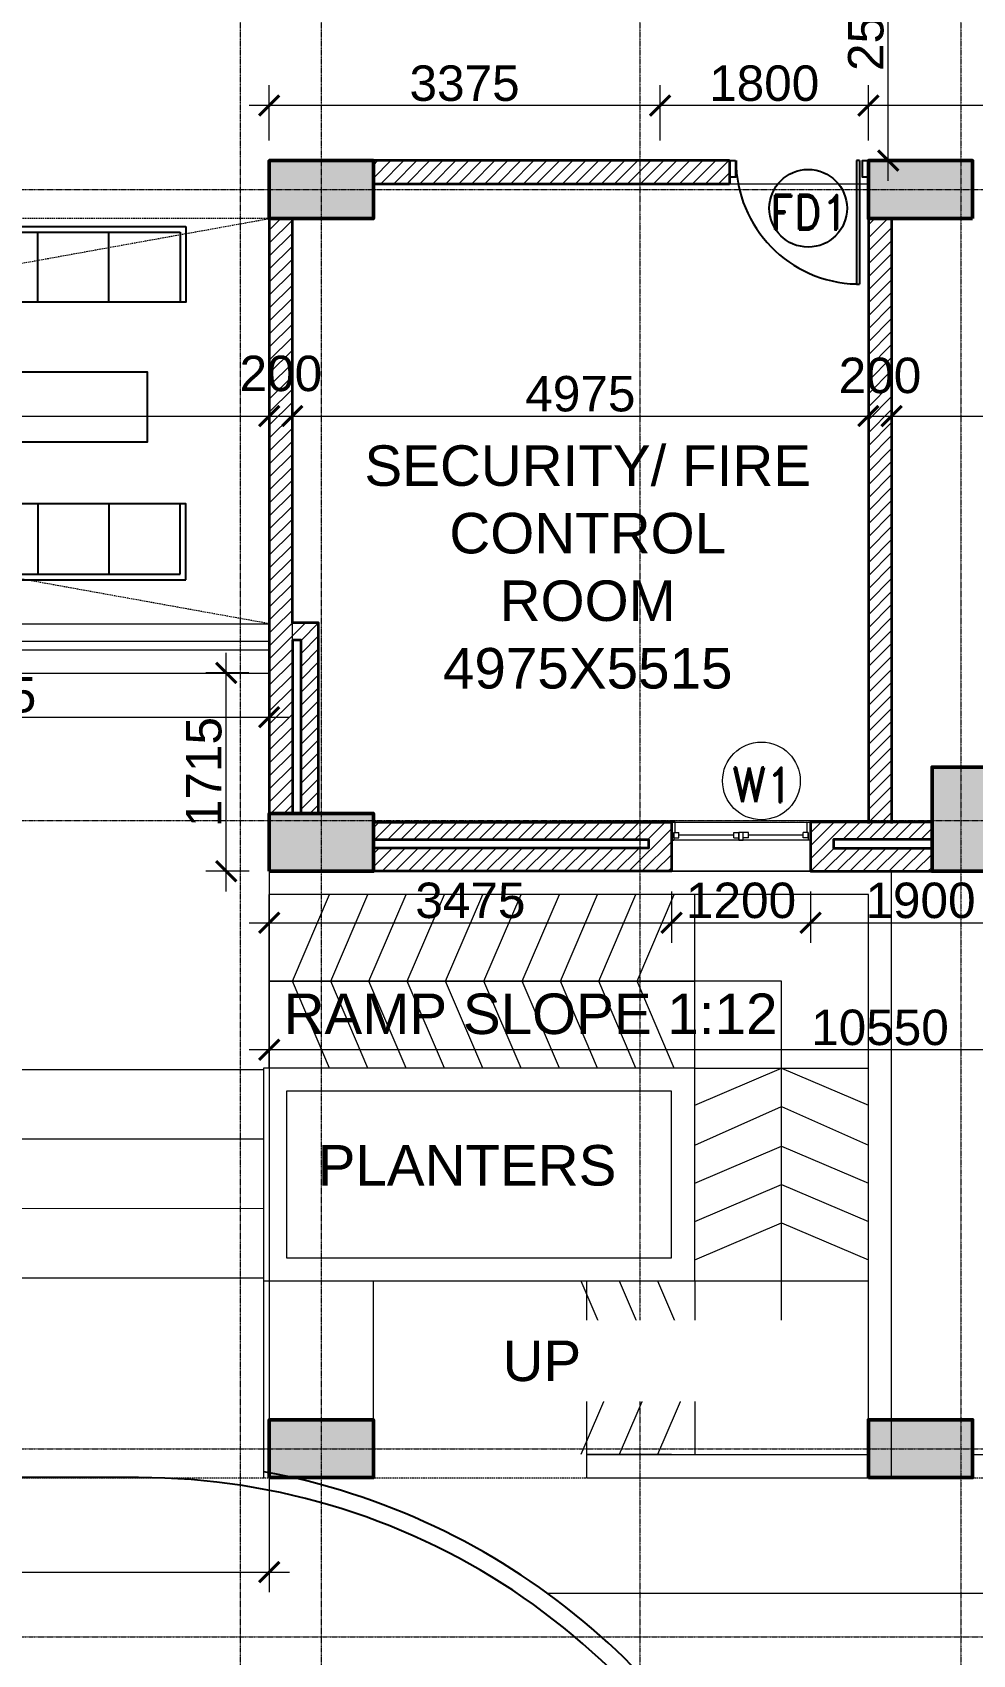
# Model space of a CAD drawing. Header units: millimetres. Extents: x 0 to 147381, y 0 to 170318.
# Drawn here: x 88689 to 96810, y 44385 to 58395 of the extents above; entities that cross this region are included whole.
import ezdxf
from ezdxf.enums import TextEntityAlignment as Align

# ---------------------------------------------------------------- set-up
doc = ezdxf.new("R2010")
doc.units = ezdxf.units.MM
for name, pattern in [('Center', [29.999999, 12, -6, 6, -6]), ('DASHED', [19.05, 12.7, -6.35]), ('Grid Line', [22.225, 12.7, -3.175, 3.175, -3.175])]:
    doc.linetypes.add(name, pattern=pattern)
for name, color, linetype, lineweight in [('A-DETL-THIN', 151, 'Continuous', 9), ('A-DOOR', 21, 'Continuous', 9), ('A-GLAZ', 151, 'Continuous', 9), ('AR_STR', 7, 'Continuous', 15), ('AR_WALL_HATCH', 23, 'Continuous', 5), ('ARCH PATHWAY', 30, 'Continuous', 13), ('ARCH PROJ', 6, 'DASHED', 18), ('Arch_Dim', 7, 'Continuous', 25), ('Arch_DW_No', 5, 'Continuous', 15), ('ARCH_WALL', 1, 'Continuous', 35), ('Arch_Window', 140, 'Continuous', 9), ('G-ANNO-TEXT', 231, 'Continuous', 25), ('LA- LINE 1', 41, 'Continuous', 25), ('S-GRID', 8, 'Continuous', 9), ('S-STRS', 40, 'Continuous', 9), ('STR COL.', 1, 'Continuous', 50)]:
    doc.layers.add(name, color=color, linetype=linetype, lineweight=lineweight)
for name, color, linetype, lineweight, true_color in [('ARCH RCC HATCH', 253, 'Center', 9, 0x9c9c9c), ('Arch_FIRE DW_No', 1, 'Continuous', 25, 0xe60000), ('S-COLS_HATCH', 252, 'Continuous', 9, 0x8a8a8a)]:
    doc.layers.add(name, color=color, linetype=linetype, lineweight=lineweight, true_color=true_color)
doc.styles.add('Arial_2', font='arial.ttf', dxfattribs={"height": 472.5})
doc.styles.add('DIM', font='arial.ttf')
doc.styles.add('DIM_100', font='romand.shx', dxfattribs={"width": 0.9})
doc.styles.add('SIZE', font='romans.shx', dxfattribs={"width": 0.75, "height": 200})
doc.dimstyles.new('DIM- 175', dxfattribs={"dimscale": 175, "dimtxt": 1.75, "dimasz": 1, "dimexe": 1, "dimexo": 1, "dimgap": 0.2, "dimtad": 1, "dimdec": 0, "dimrnd": 5, "dimzin": 0, "dimdsep": 46, "dimtxsty": 'DIM', "dimblk": 'ARCHTICK', "dimcen": 0, "dimdle": 1, "dimclrd": 3, "dimclre": 5, "dimclrt": 3, "dimadec": 0, "dimazin": 0, "dimtfac": 1, "dimtdec": 0, "dimtofl": 0, "dimtmove": 2, "dimatfit": 3, "dimfxl": 1, "dimtolj": 1, "dimtzin": 0, "dimlwd": 13, "dimlwe": 15, "dimarcsym": 0})
pattern_1 = [(45, (38875.17, -0.064), (-56.1266, 56.1266), [])]

# ---------------------------------------------------------------- blocks, each defined once
blk = doc.blocks.new('COURTYARD_GF')
at = {"layer": 'A-GLAZ'}
for p, q in [((4720, -55705), (9695, -55705)), ((9695, -55705), (9695, -56131)), ((4720, -55855), (9695, -55855)), ((4720, -55931), (9695, -55931)), ((4720, -56131), (9695, -56131))]:
    blk.add_line(p, q, dxfattribs=at)
at = {"layer": 'G-ANNO-TEXT'}
for p, q in [((7695, -52929), (7695, -52323)), ((8310, -52929), (8310, -52323)), ((7695, -54671), (7695, -55277)), ((8310, -54671), (8310, -55277))]:
    blk.add_line(p, q, dxfattribs=at)
for points in [[(8975, -52273), (8975, -52929), (7029, -52929), (7029, -52273)], [(8925, -52323), (8925, -52929), (7079, -52929), (7079, -52323)], [(7445, -54133), (8645, -54133), (8645, -53533), (7445, -53533)], [(8975, -55327), (8975, -54671), (7029, -54671), (7029, -55327)], [(8925, -55277), (8925, -54671), (7079, -54671), (7079, -55277)]]:
    blk.add_lwpolyline(points, close=True, dxfattribs=at)
blk = doc.blocks.new('A$C59E872DE')
at = {"layer": 'S-GRID', "linetype": 'Grid Line', "ltscale": 0.5}
for p, q in [((53490, 89720.3), (53490, -4357.6)), ((56240, 89720.3), (56240, -4357.6)), ((59015, 89720.3), (59015, -3402.7)), ((-6964.1, 12500), (94404.8, 12500)), ((-6964.1, 7050), (94404.8, 7050)), ((-6964.1, 1625), (94404.8, 1625)), ((-6964.1, 0), (94404.8, 0))]:
    blk.add_line(p, q, dxfattribs=at)
blk.add_lwpolyline([(52790, 89720.3), (52790, -3990), (52160.7, -4438.4)], dxfattribs=at)
blk = doc.blocks.new('DW')
at = {"color": 9}
blk.add_circle((0, 0), 671, dxfattribs=at)
at = {"style": 'SIZE', "width": 0.8}
blk.add_attdef('W7', text='', height=500, dxfattribs=at).set_placement((5, -289), align=Align.CENTER)
blk = doc.blocks.new('A$C67F13116')
at = {"layer": 'AR_WALL_HATCH', "ltscale": 500}
h = blk.add_hatch(dxfattribs=at)
h.set_pattern_fill('ANSI31', color=256, scale=25)
h.set_pattern_definition(pattern_1)
h.paths.add_polyline_path([(5875, 13000), (5875, 12800), (8950, 12800), (8950, 13000)])
h.paths.add_polyline_path([(5175, 12500), (4975, 12500), (4975, 8965), (5175, 8965)])
h = blk.add_hatch(dxfattribs=at)
h.set_pattern_fill('ANSI31', color=256, scale=25)
h.paths.add_polyline_path([(10350, 12500), (10150, 12500), (10151, 7287), (10351, 7287)])
h = blk.add_hatch(dxfattribs=at)
h.set_pattern_fill('ANSI31', color=256, scale=25)
h.set_pattern_definition(pattern_1)
h.paths.add_polyline_path([(4975, 7362), (5400, 7362), (5400, 9007), (4975, 9007)])
h.paths.add_polyline_path([(5175, 7362), (5250, 7362), (5250, 8857), (5175, 8857)], flags=17)
h = blk.add_hatch(dxfattribs=at)
h.set_pattern_fill('ANSI31', color=256, scale=25)
h.set_pattern_definition(pattern_1)
h.paths.add_polyline_path([(8450, 7287), (5875, 7287), (5875, 6862), (8450, 6862)])
h.paths.add_polyline_path([(8250, 7137), (8250, 7062), (5875, 7062), (5875, 7137)])
h = blk.add_hatch(dxfattribs=at)
h.set_pattern_fill('ANSI31', color=256, scale=25)
h.set_pattern_definition(pattern_1)
h.paths.add_polyline_path([(10700, 7062), (9850, 7062), (9850, 7137), (10700, 7137), (10700, 7287), (9650, 7287), (9650, 6862), (10700, 6862)])
at = {"layer": 'ARCH_WALL'}
for p, q in [((8950, 13000), (4975, 13000)), ((4975, 13000), (4975, 8965)), ((8950, 13000), (8950, 12800)), ((5875, 12800), (8950, 12800)), ((5175, 9007), (5175, 12500)), ((10150, 12500), (10151, 7275)), ((10150, 12500), (10350, 12499)), ((10350, 12500), (10351, 7275))]:
    blk.add_line(p, q, dxfattribs=at)
for points in [[(4975, 8965), (4975, 7362), (5400, 7362), (5400, 9007), (5175, 9007)], [(5175, 8857), (5175, 7362), (5250, 7362), (5250, 8857), (5175, 8857)]]:
    blk.add_lwpolyline(points, dxfattribs=at)
for points in [[(5875, 6862), (5875, 7287), (8450, 7287), (8450, 6862)], [(10700, 6862), (10700, 7287), (9650, 7287), (9650, 6862)], [(5875, 7062), (5875, 7137), (8250, 7137), (8250, 7062)], [(10700, 7062), (10700, 7137), (9850, 7137), (9850, 7062)]]:
    blk.add_lwpolyline(points, close=True, dxfattribs=at)
at = {"layer": 'Arch_Window'}
for p, q in [((8450, 7287), (9650, 7287)), ((8482, 7287), (8450, 7287)), ((8482, 7196), (8482, 7287)), ((9618, 7287), (9650, 7287)), ((9618, 7287), (9618, 7196)), ((8469, 7196), (8514, 7196)), ((8469, 7151), (8469, 7196)), ((8469, 7196), (8469, 7132)), ((8469, 7151), (8514, 7151)), ((8514, 7151), (8514, 7196)), ((8987, 7174), (8514, 7174)), ((8987, 7196), (9031, 7196)), ((8987, 7151), (8987, 7196)), ((8987, 7151), (9031, 7151)), ((9031, 7151), (9031, 7196)), ((9031, 7132), (9031, 7196)), ((9069, 7196), (9031, 7196)), ((9069, 7196), (9031, 7196)), ((9031, 7196), (9031, 7132)), ((9069, 7196), (9031, 7196)), ((9031, 7196), (9031, 7196)), ((9031, 7132), (9031, 7196)), ((9069, 7151), (9069, 7196)), ((9114, 7196), (9069, 7196)), ((9069, 7132), (9069, 7196)), ((9069, 7132), (9069, 7196)), ((9069, 7196), (9069, 7196)), ((9069, 7132), (9069, 7196)), ((9114, 7151), (9069, 7151)), ((9114, 7151), (9114, 7196)), ((9587, 7174), (9114, 7174)), ((9587, 7151), (9587, 7196)), ((9631, 7196), (9587, 7196)), ((9631, 7151), (9587, 7151)), ((9631, 7196), (9618, 7196)), ((9631, 7151), (9631, 7196)), ((9631, 7196), (9631, 7132)), ((9650, 7132), (8450, 7132)), ((8450, 7132), (8469, 7132)), ((9069, 7132), (9031, 7132)), ((9031, 7132), (9069, 7132)), ((9031, 7132), (9031, 7132)), ((9031, 7132), (9069, 7132)), ((9069, 7132), (9069, 7132)), ((8450, 6862), (9650, 6862))]:
    blk.add_line(p, q, dxfattribs=at)
blk = doc.blocks.new('_ArchTick')
at = {"color": 0, "linetype": 'ByBlock', "const_width": 0.15}
blk.add_lwpolyline([(-0.5, -0.5), (0.5, 0.5)], dxfattribs=at)
blk = doc.blocks.new('*D475')
at = {"layer": 'Arch_Dim', "color": 5, "lineweight": 15, "transparency": 16777216}
for p, q in [((90735, 50975), (90735, 49434)), ((101285, 50975), (101285, 49434))]:
    blk.add_line(p, q, dxfattribs=at)
at = {"layer": 'Arch_Dim', "color": 3, "lineweight": 13, "transparency": 16777216}
blk.add_line((101460, 49609), (90560, 49609), dxfattribs=at)
at = {"layer": 'Defpoints', "color": 0, "linetype": 'Continuous', "transparency": 16777216}
for p in [(90735, 51150), (101285, 51150), (90735, 49609)]:
    blk.add_point(p, dxfattribs=at)
at = {"layer": 'Arch_Dim', "color": 3, "linetype": 'Continuous', "lineweight": 13, "transparency": 16777216, "xscale": 175, "yscale": 175, "zscale": 175, "rotation": 180}
blk.add_blockref('_ArchTick', (90735, 49609), dxfattribs=at)
at = {"layer": 'Arch_Dim', "color": 3, "linetype": 'Continuous', "lineweight": 13, "transparency": 16777216, "xscale": 175, "yscale": 175, "zscale": 175}
blk.add_blockref('_ArchTick', (101285, 49609), dxfattribs=at)
at = {"layer": 'Arch_Dim', "color": 3, "linetype": 'Continuous', "transparency": 16777216, "insert": (96010, 49800), "char_height": 306.2, "attachment_point": 5, "style": 'DIM'}
blk.add_mtext('\\A1;10550', dxfattribs=at)
blk = doc.blocks.new('*D476')
at = {"layer": 'Arch_Dim', "color": 3, "lineweight": 13, "transparency": 16777216}
blk.add_line((90363, 50975), (90363, 53038), dxfattribs=at)
at = {"layer": 'Arch_Dim', "color": 5, "lineweight": 15, "transparency": 16777216}
for p, q in [((90559, 52863), (90188, 52863)), ((90560, 51150), (90188, 51150))]:
    blk.add_line(p, q, dxfattribs=at)
at = {"layer": 'Defpoints', "color": 0, "linetype": 'Continuous', "transparency": 16777216}
for p in [(90363, 52863), (90734, 52863), (90735, 51150)]:
    blk.add_point(p, dxfattribs=at)
at = {"layer": 'Arch_Dim', "color": 3, "linetype": 'Continuous', "lineweight": 13, "transparency": 16777216, "xscale": 175, "yscale": 175, "zscale": 175}
for p, rotation in [((90363, 52863), 90), ((90363, 51150), 270)]:
    blk.add_blockref('_ArchTick', p, dxfattribs=dict(at, rotation=rotation))
at = {"layer": 'Arch_Dim', "color": 3, "linetype": 'Continuous', "transparency": 16777216, "insert": (90171, 52007), "char_height": 306.2, "attachment_point": 5, "rotation": 90, "style": 'DIM'}
blk.add_mtext('\\A1;1715', dxfattribs=at)
blk = doc.blocks.new('*D488')
at = {"layer": 'Arch_Dim', "color": 5, "lineweight": 15, "transparency": 16777216}
for p, q in [((71345, 50975), (71345, 44923)), ((90735, 50975), (90735, 44923))]:
    blk.add_line(p, q, dxfattribs=at)
at = {"layer": 'Arch_Dim', "color": 3, "lineweight": 13, "transparency": 16777216}
blk.add_line((71170, 45098), (90910, 45098), dxfattribs=at)
at = {"layer": 'Defpoints', "color": 0, "linetype": 'Continuous', "transparency": 16777216}
for p in [(71345, 51150), (90735, 51150), (90735, 45098)]:
    blk.add_point(p, dxfattribs=at)
at = {"layer": 'Arch_Dim', "color": 3, "linetype": 'Continuous', "lineweight": 13, "transparency": 16777216, "xscale": 175, "yscale": 175, "zscale": 175, "rotation": 180}
blk.add_blockref('_ArchTick', (71345, 45098), dxfattribs=at)
at = {"layer": 'Arch_Dim', "color": 3, "linetype": 'Continuous', "lineweight": 13, "transparency": 16777216, "xscale": 175, "yscale": 175, "zscale": 175}
blk.add_blockref('_ArchTick', (90735, 45098), dxfattribs=at)
at = {"layer": 'Arch_Dim', "color": 3, "linetype": 'Continuous', "transparency": 16777216, "insert": (81040, 45289), "char_height": 306.2, "attachment_point": 5, "style": 'DIM'}
blk.add_mtext('\\A1;19390', dxfattribs=at)
blk = doc.blocks.new('A$C38A24FCE')
at = {"layer": 'S-COLS_HATCH'}
for points in [[(-33650, 10625), (-33650, 11125), (-32750, 11125), (-32750, 10625)], [(-27575, 10625), (-27575, 11125), (-28475, 11125), (-28475, 10625)], [(-27425, 4987), (-27925, 4987), (-27925, 5887), (-27425, 5887)], [(-33650, 4987), (-33650, 5487), (-32750, 5487), (-32750, 4987)], [(-33650, -250), (-33650, 250), (-32750, 250), (-32750, -250)], [(-28475, -250), (-28475, 250), (-27575, 250), (-27575, -250)]]:
    blk.add_hatch(color=256, dxfattribs=at).paths.add_polyline_path(points, flags=0)
at = {"layer": 'STR COL.'}
for points in [[(-33650, 10625), (-33650, 11125), (-32750, 11125), (-32750, 10625)], [(-27575, 10625), (-27575, 11125), (-28475, 11125), (-28475, 10625)], [(-27425, 4987), (-27925, 4987), (-27925, 5887), (-27425, 5887)], [(-33650, 4987), (-33650, 5487), (-32750, 5487), (-32750, 4987)], [(-33650, -250), (-33650, 250), (-32750, 250), (-32750, -250)], [(-28475, -250), (-28475, 250), (-27575, 250), (-27575, -250)]]:
    blk.add_lwpolyline(points, close=True, dxfattribs=at)
blk = doc.blocks.new('*D562')
at = {"layer": 'Arch_Dim', "color": 5, "lineweight": 15, "transparency": 16777216}
for p, q in [((90735, 55257), (90735, 55257)), ((71345, 55096), (71345, 54907))]:
    blk.add_line(p, q, dxfattribs=at)
at = {"layer": 'Arch_Dim', "color": 3, "lineweight": 13, "transparency": 16777216}
blk.add_line((71170, 55082), (90910, 55082), dxfattribs=at)
at = {"layer": 'Defpoints', "color": 0, "linetype": 'Continuous', "transparency": 16777216}
for p in [(71345, 55271), (90735, 55082), (90735, 55082)]:
    blk.add_point(p, dxfattribs=at)
at = {"layer": 'Arch_Dim', "color": 3, "linetype": 'Continuous', "lineweight": 13, "transparency": 16777216, "xscale": 175, "yscale": 175, "zscale": 175, "rotation": 180}
blk.add_blockref('_ArchTick', (71345, 55082), dxfattribs=at)
at = {"layer": 'Arch_Dim', "color": 3, "linetype": 'Continuous', "lineweight": 13, "transparency": 16777216, "xscale": 175, "yscale": 175, "zscale": 175}
blk.add_blockref('_ArchTick', (90735, 55082), dxfattribs=at)
at = {"layer": 'Arch_Dim', "color": 3, "linetype": 'Continuous', "transparency": 16777216, "insert": (81040, 55273), "char_height": 306.2, "attachment_point": 5, "style": 'DIM'}
blk.add_mtext('\\A1;19390', dxfattribs=at)
blk = doc.blocks.new('*D563')
at = {"layer": 'Arch_Dim', "color": 3, "lineweight": 13, "transparency": 16777216}
blk.add_line((90760, 55082), (96085, 55082), dxfattribs=at)
at = {"layer": 'Arch_Dim', "color": 5, "lineweight": 15, "transparency": 16777216}
blk.add_line((95910, 54912), (95910, 54907), dxfattribs=at)
at = {"layer": 'Defpoints', "color": 0, "linetype": 'Continuous', "transparency": 16777216}
for p in [(90935, 55082), (95910, 55087), (95910, 55082)]:
    blk.add_point(p, dxfattribs=at)
at = {"layer": 'Arch_Dim', "color": 3, "linetype": 'Continuous', "lineweight": 13, "transparency": 16777216, "xscale": 175, "yscale": 175, "zscale": 175, "rotation": 180}
blk.add_blockref('_ArchTick', (90935, 55082), dxfattribs=at)
at = {"layer": 'Arch_Dim', "color": 3, "linetype": 'Continuous', "lineweight": 13, "transparency": 16777216, "xscale": 175, "yscale": 175, "zscale": 175}
blk.add_blockref('_ArchTick', (95910, 55082), dxfattribs=at)
at = {"layer": 'Arch_Dim', "color": 3, "linetype": 'Continuous', "transparency": 16777216, "insert": (93422, 55273), "char_height": 306.2, "attachment_point": 5, "style": 'DIM'}
blk.add_mtext('\\A1;4975', dxfattribs=at)
blk = doc.blocks.new('*D564')
at = {"layer": 'Arch_Dim', "color": 3, "lineweight": 13, "transparency": 16777216}
blk.add_line((95735, 55082), (96285, 55082), dxfattribs=at)
at = {"layer": 'Arch_Dim', "color": 5, "lineweight": 15, "transparency": 16777216}
for p, q in [((95910, 54912), (95910, 54907)), ((96110, 54913), (96110, 54907))]:
    blk.add_line(p, q, dxfattribs=at)
at = {"layer": 'Defpoints', "color": 0, "linetype": 'Continuous', "transparency": 16777216}
for p in [(95910, 55087), (96110, 55088), (96110, 55082)]:
    blk.add_point(p, dxfattribs=at)
at = {"layer": 'Arch_Dim', "color": 3, "linetype": 'Continuous', "lineweight": 13, "transparency": 16777216, "xscale": 175, "yscale": 175, "zscale": 175, "rotation": 180}
blk.add_blockref('_ArchTick', (95910, 55082), dxfattribs=at)
at = {"layer": 'Arch_Dim', "color": 3, "linetype": 'Continuous', "lineweight": 13, "transparency": 16777216, "xscale": 175, "yscale": 175, "zscale": 175}
blk.add_blockref('_ArchTick', (96110, 55082), dxfattribs=at)
at = {"layer": 'Arch_Dim', "color": 3, "linetype": 'Continuous', "transparency": 16777216, "insert": (96010, 55431), "char_height": 306.2, "attachment_point": 5, "style": 'DIM'}
blk.add_mtext('\\A1;200', dxfattribs=at)
blk = doc.blocks.new('*D565')
at = {"layer": 'Arch_Dim', "color": 3, "lineweight": 13, "transparency": 16777216}
blk.add_line((95935, 55082), (101685, 55082), dxfattribs=at)
at = {"layer": 'Arch_Dim', "color": 5, "lineweight": 15, "transparency": 16777216}
blk.add_line((96110, 54913), (96110, 54907), dxfattribs=at)
at = {"layer": 'Defpoints', "color": 0, "linetype": 'Continuous', "transparency": 16777216}
for p in [(96110, 55088), (101510, 55082), (101510, 55082)]:
    blk.add_point(p, dxfattribs=at)
at = {"layer": 'Arch_Dim', "color": 3, "linetype": 'Continuous', "lineweight": 13, "transparency": 16777216, "xscale": 175, "yscale": 175, "zscale": 175, "rotation": 180}
blk.add_blockref('_ArchTick', (96110, 55082), dxfattribs=at)
at = {"layer": 'Arch_Dim', "color": 3, "linetype": 'Continuous', "lineweight": 13, "transparency": 16777216, "xscale": 175, "yscale": 175, "zscale": 175}
blk.add_blockref('_ArchTick', (101510, 55082), dxfattribs=at)
at = {"layer": 'Arch_Dim', "color": 3, "linetype": 'Continuous', "transparency": 16777216, "insert": (98810, 55273), "char_height": 306.2, "attachment_point": 5, "style": 'DIM'}
blk.add_mtext('\\A1;5400', dxfattribs=at)
blk = doc.blocks.new('*D615')
at = {"layer": 'Arch_Dim', "color": 3, "lineweight": 13, "transparency": 16777216}
blk.add_line((90560, 55082), (91110, 55082), dxfattribs=at)
at = {"layer": 'Defpoints', "color": 0, "linetype": 'Continuous', "transparency": 16777216}
for p in [(90735, 55082), (90935, 55082), (90935, 55082)]:
    blk.add_point(p, dxfattribs=at)
at = {"layer": 'Arch_Dim', "color": 3, "linetype": 'Continuous', "lineweight": 13, "transparency": 16777216, "xscale": 175, "yscale": 175, "zscale": 175, "rotation": 180}
blk.add_blockref('_ArchTick', (90735, 55082), dxfattribs=at)
at = {"layer": 'Arch_Dim', "color": 3, "linetype": 'Continuous', "lineweight": 13, "transparency": 16777216, "xscale": 175, "yscale": 175, "zscale": 175}
blk.add_blockref('_ArchTick', (90935, 55082), dxfattribs=at)
at = {"layer": 'Arch_Dim', "color": 3, "linetype": 'Continuous', "transparency": 16777216, "insert": (90835, 55448), "char_height": 306.2, "attachment_point": 5, "style": 'DIM'}
blk.add_mtext('\\A1;200', dxfattribs=at)
blk = doc.blocks.new('*D634')
at = {"layer": 'Arch_Dim', "color": 5, "lineweight": 15, "transparency": 16777216}
for p, q in [((95910, 57463), (95910, 57939)), ((99385, 57463), (99385, 57939))]:
    blk.add_line(p, q, dxfattribs=at)
at = {"layer": 'Arch_Dim', "color": 3, "lineweight": 13, "transparency": 16777216}
blk.add_line((99560, 57764), (95735, 57764), dxfattribs=at)
at = {"layer": 'Defpoints', "color": 0, "linetype": 'Continuous', "transparency": 16777216}
for p in [(95910, 57764), (95910, 57288), (99385, 57288)]:
    blk.add_point(p, dxfattribs=at)
at = {"layer": 'Arch_Dim', "color": 3, "linetype": 'Continuous', "lineweight": 13, "transparency": 16777216, "xscale": 175, "yscale": 175, "zscale": 175, "rotation": 180}
blk.add_blockref('_ArchTick', (95910, 57764), dxfattribs=at)
at = {"layer": 'Arch_Dim', "color": 3, "linetype": 'Continuous', "lineweight": 13, "transparency": 16777216, "xscale": 175, "yscale": 175, "zscale": 175}
blk.add_blockref('_ArchTick', (99385, 57764), dxfattribs=at)
at = {"layer": 'Arch_Dim', "color": 3, "linetype": 'Continuous', "transparency": 16777216, "insert": (97647, 57955), "char_height": 306.2, "attachment_point": 5, "style": 'DIM'}
blk.add_mtext('\\A1;3475', dxfattribs=at)
blk = doc.blocks.new('*D635')
at = {"layer": 'Arch_Dim', "color": 5, "lineweight": 15, "transparency": 16777216}
for p, q in [((94110, 57463), (94110, 57939)), ((95910, 57463), (95910, 57939))]:
    blk.add_line(p, q, dxfattribs=at)
at = {"layer": 'Arch_Dim', "color": 3, "lineweight": 13, "transparency": 16777216}
blk.add_line((96085, 57764), (93935, 57764), dxfattribs=at)
at = {"layer": 'Defpoints', "color": 0, "linetype": 'Continuous', "transparency": 16777216}
for p in [(94110, 57764), (94110, 57288), (95910, 57288)]:
    blk.add_point(p, dxfattribs=at)
at = {"layer": 'Arch_Dim', "color": 3, "linetype": 'Continuous', "lineweight": 13, "transparency": 16777216, "xscale": 175, "yscale": 175, "zscale": 175, "rotation": 180}
blk.add_blockref('_ArchTick', (94110, 57764), dxfattribs=at)
at = {"layer": 'Arch_Dim', "color": 3, "linetype": 'Continuous', "lineweight": 13, "transparency": 16777216, "xscale": 175, "yscale": 175, "zscale": 175}
blk.add_blockref('_ArchTick', (95910, 57764), dxfattribs=at)
at = {"layer": 'Arch_Dim', "color": 3, "linetype": 'Continuous', "transparency": 16777216, "insert": (95010, 57955), "char_height": 306.2, "attachment_point": 5, "style": 'DIM'}
blk.add_mtext('\\A1;1800', dxfattribs=at)
blk = doc.blocks.new('*D636')
at = {"layer": 'Arch_Dim', "color": 5, "lineweight": 15, "transparency": 16777216}
for p, q in [((90735, 57463), (90735, 57939)), ((94110, 57463), (94110, 57939))]:
    blk.add_line(p, q, dxfattribs=at)
at = {"layer": 'Arch_Dim', "color": 3, "lineweight": 13, "transparency": 16777216}
blk.add_line((94285, 57764), (90560, 57764), dxfattribs=at)
at = {"layer": 'Defpoints', "color": 0, "linetype": 'Continuous', "transparency": 16777216}
for p in [(90735, 57764), (90735, 57288), (94110, 57288)]:
    blk.add_point(p, dxfattribs=at)
at = {"layer": 'Arch_Dim', "color": 3, "linetype": 'Continuous', "lineweight": 13, "transparency": 16777216, "xscale": 175, "yscale": 175, "zscale": 175, "rotation": 180}
blk.add_blockref('_ArchTick', (90735, 57764), dxfattribs=at)
at = {"layer": 'Arch_Dim', "color": 3, "linetype": 'Continuous', "lineweight": 13, "transparency": 16777216, "xscale": 175, "yscale": 175, "zscale": 175}
blk.add_blockref('_ArchTick', (94110, 57764), dxfattribs=at)
at = {"layer": 'Arch_Dim', "color": 3, "linetype": 'Continuous', "transparency": 16777216, "insert": (92422, 57955), "char_height": 306.2, "attachment_point": 5, "style": 'DIM'}
blk.add_mtext('\\A1;3375', dxfattribs=at)
blk = doc.blocks.new('*D642')
at = {"layer": 'Arch_Dim', "color": 3, "lineweight": 13, "transparency": 16777216}
blk.add_line((96081, 57113), (96081, 59963), dxfattribs=at)
at = {"layer": 'Arch_Dim', "color": 5, "lineweight": 15, "transparency": 16777216}
for p, q in [((96085, 59788), (96256, 59788)), ((96085, 57288), (96256, 57288))]:
    blk.add_line(p, q, dxfattribs=at)
at = {"layer": 'Defpoints', "color": 0, "linetype": 'Continuous', "transparency": 16777216}
for p in [(95910, 59788), (96081, 59788), (95910, 57288)]:
    blk.add_point(p, dxfattribs=at)
at = {"layer": 'Arch_Dim', "color": 3, "linetype": 'Continuous', "lineweight": 13, "transparency": 16777216, "xscale": 175, "yscale": 175, "zscale": 175}
for p, rotation in [((96081, 59788), 90), ((96081, 57288), 270)]:
    blk.add_blockref('_ArchTick', p, dxfattribs=dict(at, rotation=rotation))
at = {"layer": 'Arch_Dim', "color": 3, "linetype": 'Continuous', "transparency": 16777216, "insert": (95889, 58538), "char_height": 306.2, "attachment_point": 5, "rotation": 90, "style": 'DIM'}
blk.add_mtext('\\A1;2500', dxfattribs=at)
blk = doc.blocks.new('*D694')
at = {"layer": 'Arch_Dim', "color": 5, "lineweight": 15, "transparency": 16777216}
for p, q in [((90735, 50975), (90735, 50531)), ((94210, 50975), (94210, 50531))]:
    blk.add_line(p, q, dxfattribs=at)
at = {"layer": 'Arch_Dim', "color": 3, "lineweight": 13, "transparency": 16777216}
blk.add_line((90560, 50706), (94385, 50706), dxfattribs=at)
at = {"layer": 'Defpoints', "color": 0, "linetype": 'Continuous', "transparency": 16777216}
for p in [(90735, 51150), (94210, 51150), (94210, 50706)]:
    blk.add_point(p, dxfattribs=at)
at = {"layer": 'Arch_Dim', "color": 3, "linetype": 'Continuous', "lineweight": 13, "transparency": 16777216, "xscale": 175, "yscale": 175, "zscale": 175, "rotation": 180}
blk.add_blockref('_ArchTick', (90735, 50706), dxfattribs=at)
at = {"layer": 'Arch_Dim', "color": 3, "linetype": 'Continuous', "lineweight": 13, "transparency": 16777216, "xscale": 175, "yscale": 175, "zscale": 175}
blk.add_blockref('_ArchTick', (94210, 50706), dxfattribs=at)
at = {"layer": 'Arch_Dim', "color": 3, "linetype": 'Continuous', "transparency": 16777216, "insert": (92472, 50897), "char_height": 306.2, "attachment_point": 5, "style": 'DIM'}
blk.add_mtext('\\A1;3475', dxfattribs=at)
blk = doc.blocks.new('*D695')
at = {"layer": 'Arch_Dim', "color": 5, "lineweight": 15, "transparency": 16777216}
for p, q in [((94210, 50975), (94210, 50531)), ((95410, 50975), (95410, 50531))]:
    blk.add_line(p, q, dxfattribs=at)
at = {"layer": 'Arch_Dim', "color": 3, "lineweight": 13, "transparency": 16777216}
blk.add_line((94035, 50706), (95585, 50706), dxfattribs=at)
at = {"layer": 'Defpoints', "color": 0, "linetype": 'Continuous', "transparency": 16777216}
for p in [(94210, 51150), (95410, 51150), (95410, 50706)]:
    blk.add_point(p, dxfattribs=at)
at = {"layer": 'Arch_Dim', "color": 3, "linetype": 'Continuous', "lineweight": 13, "transparency": 16777216, "xscale": 175, "yscale": 175, "zscale": 175, "rotation": 180}
blk.add_blockref('_ArchTick', (94210, 50706), dxfattribs=at)
at = {"layer": 'Arch_Dim', "color": 3, "linetype": 'Continuous', "lineweight": 13, "transparency": 16777216, "xscale": 175, "yscale": 175, "zscale": 175}
blk.add_blockref('_ArchTick', (95410, 50706), dxfattribs=at)
at = {"layer": 'Arch_Dim', "color": 3, "linetype": 'Continuous', "transparency": 16777216, "insert": (94810, 50897), "char_height": 306.2, "attachment_point": 5, "style": 'DIM'}
blk.add_mtext('\\A1;1200', dxfattribs=at)
blk = doc.blocks.new('*D696')
at = {"layer": 'Arch_Dim', "color": 5, "lineweight": 15, "transparency": 16777216}
for p, q in [((95410, 50975), (95410, 50531)), ((97310, 50975), (97310, 50531))]:
    blk.add_line(p, q, dxfattribs=at)
at = {"layer": 'Arch_Dim', "color": 3, "lineweight": 13, "transparency": 16777216}
blk.add_line((95235, 50706), (97485, 50706), dxfattribs=at)
at = {"layer": 'Defpoints', "color": 0, "linetype": 'Continuous', "transparency": 16777216}
for p in [(95410, 51150), (97310, 51150), (97310, 50706)]:
    blk.add_point(p, dxfattribs=at)
at = {"layer": 'Arch_Dim', "color": 3, "linetype": 'Continuous', "lineweight": 13, "transparency": 16777216, "xscale": 175, "yscale": 175, "zscale": 175, "rotation": 180}
blk.add_blockref('_ArchTick', (95410, 50706), dxfattribs=at)
at = {"layer": 'Arch_Dim', "color": 3, "linetype": 'Continuous', "lineweight": 13, "transparency": 16777216, "xscale": 175, "yscale": 175, "zscale": 175}
blk.add_blockref('_ArchTick', (97310, 50706), dxfattribs=at)
at = {"layer": 'Arch_Dim', "color": 3, "linetype": 'Continuous', "transparency": 16777216, "insert": (96360, 50897), "char_height": 306.2, "attachment_point": 5, "style": 'DIM'}
blk.add_mtext('\\A1;1900', dxfattribs=at)
blk = doc.blocks.new('A$C07E93286')
at = {"layer": 'LA- LINE 1', "elevation": 3575.332}
blk.add_lwpolyline([(57.233, -26.267, 0.252244), (125.736, 10.662, 0.174531)], format="xyb", dxfattribs=at)
at = {"layer": 'LA- LINE 1', "flags": 128}
for points in [[(87.921, -2.048), (86.348, 0.922, 0.262348), (81.39, 4.103)], [(87.761, -2.068), (86.215, 0.851, 0.311338), (80.324, 3.919), (60.036, 1.398)], [(87.761, -2.068), (86.215, 0.851, 0.311338), (80.324, 3.919), (60.036, 1.398)]]:
    blk.add_lwpolyline(points, format="xyb", dxfattribs=at)
blk = doc.blocks.new('*D808')
at = {"layer": 'Arch_Dim', "color": 5, "lineweight": 15, "transparency": 16777216}
for p, q in [((85760, 52713), (85760, 52306)), ((90734, 52688), (90734, 52306))]:
    blk.add_line(p, q, dxfattribs=at)
at = {"layer": 'Arch_Dim', "color": 3, "lineweight": 13, "transparency": 16777216}
blk.add_line((85585, 52481), (90909, 52481), dxfattribs=at)
at = {"layer": 'Defpoints', "color": 0, "linetype": 'Continuous', "transparency": 16777216}
for p in [(85760, 52888), (90734, 52863), (90734, 52481)]:
    blk.add_point(p, dxfattribs=at)
at = {"layer": 'Arch_Dim', "color": 3, "linetype": 'Continuous', "lineweight": 13, "transparency": 16777216, "xscale": 175, "yscale": 175, "zscale": 175, "rotation": 180}
blk.add_blockref('_ArchTick', (85760, 52481), dxfattribs=at)
at = {"layer": 'Arch_Dim', "color": 3, "linetype": 'Continuous', "lineweight": 13, "transparency": 16777216, "xscale": 175, "yscale": 175, "zscale": 175}
blk.add_blockref('_ArchTick', (90734, 52481), dxfattribs=at)
at = {"layer": 'Arch_Dim', "color": 3, "linetype": 'Continuous', "transparency": 16777216, "insert": (88247, 52673), "char_height": 306.2, "attachment_point": 5, "style": 'DIM'}
blk.add_mtext('\\A1;4975', dxfattribs=at)
blk = doc.blocks.new('A$C3DB77531')
for p, q in [((77, 0), (77, 1066)), ((103, 1066), (77, 1066)), ((103, 0), (103, 1066)), ((77, 0), (103, 0))]:
    blk.add_line(p, q)
for points in [[(0, 0), (0, 143), (51, 143), (51, 0)], [(1149, 0), (1149, 143), (1200, 143), (1200, 0)]]:
    blk.add_lwpolyline(points, close=True)
blk.add_arc((77, 0), 1066, 359.9914, 88.6087)

msp = doc.modelspace()

# ---------------------------------------------------------------- linework, layer by layer
at = {"layer": 'ARCH PROJ'}
msp.add_lwpolyline([(85759.7, 52888), (85759.7, 45912.7), (100834.7, 45912.7)], dxfattribs=at)
at = {"layer": 'S-STRS'}
for p, q in [((71394.7, 49450.4), (90684.7, 49438)), ((71394.3, 48850.4), (90684.3, 48838)), ((71394, 48250.4), (90684, 48238)), ((71393.6, 47650.4), (90683.6, 47638))]:
    msp.add_line(p, q, dxfattribs=at)
msp.add_lwpolyline([(96809.7, 46112.7), (101084.7, 46112.7)], dxfattribs=at)

# ---------------------------------------------------------------- block references
at = {"layer": 'A-DOOR'}
msp.add_blockref('COURTYARD_GF', (81039.7, 108993.5), dxfattribs=at)

# ---------------------------------------------------------------- texts
at = {"layer": 'G-ANNO-TEXT', "color": 7, "insert": (95480.7, 54829.1), "char_height": 350, "width": 3990.1, "attachment_point": 3, "style": 'Arial_2'}
msp.add_mtext('\\pxqc;SECURITY/ FIRE CONTROL ROOM\\P4975X5515', dxfattribs=at)

# ---------------------------------------------------------------- next in the draw order: block references
at = {"layer": 'ARCH RCC HATCH', "linetype": 'Continuous'}
msp.add_blockref('A$C59E872DE', (37694.7, 44538), dxfattribs=at)

# ---------------------------------------------------------------- next in the draw order: linework, layer by layer
at = {"layer": 'A-DETL-THIN', "color": 253}
for p, q in [((90734.6, 49450.4), (90734.6, 50950.4)), ((94409.7, 49450.4), (94409.7, 50950.4)), ((94409.7, 49450.4), (95909.7, 49450.4)), ((93474.7, 47612.7), (93474.7, 46112.7)), ((94409.7, 47612.7), (94409.7, 46112.7)), ((94409.7, 47612.7), (95909.7, 47612.7))]:
    msp.add_line(p, q, dxfattribs=at)
for points in [[(91256.2, 49450.4), (90934.7, 50200.4), (91256.2, 50950.4)], [(91587, 49450.4), (91265.5, 50200.4), (91587, 50950.4)], [(91917.7, 49450.4), (91596.2, 50200.4), (91917.7, 50950.4)], [(92248.5, 49450.4), (91927, 50200.4), (92248.5, 50950.4)], [(92579.2, 49450.4), (92257.7, 50200.4), (92579.2, 50950.4)], [(92910, 49450.4), (92588.5, 50200.4), (92910, 50950.4)], [(93240.7, 49450.4), (92919.2, 50200.4), (93240.7, 50950.4)], [(93571.5, 49450.4), (93250, 50200.4), (93571.5, 50950.4)], [(93902.2, 49450.4), (93580.7, 50200.4), (93902.2, 50950.4)], [(94233, 49450.4), (93911.5, 50200.4), (94233, 50950.4)], [(90734.6, 50200.4), (94409.7, 50200.4)], [(93474.7, 46862.7), (95159.7, 46862.7), (95159.7, 50200.4), (90734.6, 50200.4)], [(94409.7, 49128.9), (95159.7, 49450.4), (95909.7, 49128.9)], [(94409.7, 48785.7), (95159.7, 49119.6), (95909.7, 48785.7)], [(94409.7, 48455), (95159.7, 48776.5), (95909.7, 48455)], [(94409.7, 48124.2), (95159.7, 48445.7), (95909.7, 48124.2)], [(94409.7, 47793.5), (95159.7, 48115), (95909.7, 47793.5)], [(93426.7, 47612.7), (93748.2, 46862.7), (93426.7, 46112.7)], [(93757.5, 47612.7), (94079, 46862.7), (93757.5, 46112.7)], [(94088.2, 47612.7), (94409.7, 46862.7), (94088.2, 46112.7)]]:
    msp.add_lwpolyline(points, dxfattribs=at)
at = {"layer": 'ARCH PROJ'}
for p, q in [((90734.7, 53288), (71344.9, 56788)), ((71344.9, 53288), (90734.7, 56788))]:
    msp.add_line(p, q, dxfattribs=at)
msp.add_lwpolyline([(71344.9, 53288), (90734.7, 53288), (90734.7, 56788), (71344.9, 56788)], close=True, dxfattribs=at)
at = {"layer": 'ARCH_WALL', "linetype": 'Continuous'}
msp.add_line((92345.2, 51150.4), (91159.6, 51150.4), dxfattribs=at)
at = {"layer": 'S-STRS'}
for p, q in [((94409.7, 49450.4), (90684.7, 49450.4)), ((90684.7, 49450.4), (90684.7, 45912.7)), ((91634.7, 46412.7), (91634.7, 47612.7)), ((94209.7, 46112.7), (93474.7, 46112.7)), ((93474.7, 46112.7), (93474.7, 45912.7))]:
    msp.add_line(p, q, dxfattribs=at)
for points in [[(93474.7, 45912.7), (96109.7, 45912.7), (96109.7, 51150.4), (90734.7, 51150.4), (90734.7, 50950.4)], [(93474.7, 46112.7), (95909.7, 46112.7), (95909.7, 50950.4), (90734.7, 50950.4)], [(90684.7, 47612.7), (94409.7, 47612.7), (94409.7, 49450.4), (90934.7, 49450.4)]]:
    msp.add_lwpolyline(points, dxfattribs=at)
msp.add_lwpolyline([(90884.7, 47812.7), (94209.7, 47812.7), (94209.7, 49250.4), (90884.7, 49250.4)], close=True, dxfattribs=at)

# ---------------------------------------------------------------- next in the draw order: block references
at = {"linetype": 'Continuous'}
msp.add_blockref('A$C67F13116', (85759.7, 44288), dxfattribs=at)
at = {"layer": 'AR_STR', "linetype": 'Continuous'}
msp.add_blockref('A$C38A24FCE', (124384.7, 46163), dxfattribs=at)
at = {"layer": 'Arch_DW_No'}
ref = msp.add_blockref('DW', (94986.1, 51931), dxfattribs=dict(at, xscale=0.5001481924206014, yscale=0.5001481924206014, zscale=0.5001481924206014, rotation=291.467010438918))
ref.add_attrib('W71', 'W1', dxfattribs={"layer": '0', "height": 300, "style": 'DIM_100', "width": 0.9}).set_placement((94995.3, 51746.4), align=Align.CENTER)
at = {"layer": 'Arch_FIRE DW_No', "linetype": 'Continuous'}
ref = msp.add_blockref('DW', (95389.9, 56876.9), dxfattribs=dict(at, xscale=0.5001481924206014, yscale=0.5001481924206014, zscale=0.5001481924206014, rotation=291.467010438918))
ref.add_attrib('W71', 'FD1', dxfattribs={"layer": '0', "height": 300, "style": 'DIM_100', "width": 0.9}).set_placement((95399, 56692.4), align=Align.CENTER)

# ---------------------------------------------------------------- next in the draw order: texts
at = {"layer": 'G-ANNO-TEXT', "color": 7, "char_height": 350, "attachment_point": 1, "style": 'Arial_2'}
for s, insert, width in [('RAMP SLOPE 1:12', (90858.9, 50094.3), 4998.561), ('PLANTERS', (91152.7, 48785.8), 2474.809)]:
    msp.add_mtext(s, dxfattribs=dict(at, insert=insert, width=width))

# ---------------------------------------------------------------- next in the draw order: dimensions: what is measured, and where the dimension line sits
at = {"layer": 'Arch_Dim', "linetype": 'Continuous'}
for base, p1, p2, angle, picture, middle in [((96080.7, 59788), (95909.7, 57288), (95909.7, 59788), 90, '*D642', (95889.3, 58538)), ((90734.7, 57763.8), (94110, 57288), (90734.7, 57288), 180, '*D636', (92422.3, 57955.3)), ((94110, 57763.8), (95910, 57288), (94110, 57288), 180, '*D635', (95010, 57955.2)), ((95910, 57763.8), (99384.7, 57288.2), (95910, 57288), 180, '*D634', (97647.3, 57955.3)), ((90362.844, 52862.8741), (90734.7233, 51150.3543), (90734.4814, 52862.8741), 90, '*D476', (90171.481, 52006.6142))]:
    dim = msp.add_linear_dim(base=base, p1=p1, p2=p2, angle=angle, dimstyle='DIM- 175', dxfattribs=at)
    dim.commit()
    dim.dimension.update_dxf_attribs({"geometry": picture, "text_midpoint": middle})
for base, p1, p2, picture, middle in [((90934.6, 55081.7), (90734.7, 55081.7), (90934.6, 55081.7), '*D615', (90834.7, 55448.2)), ((96109.9, 55081.7), (95910, 55087.1), (96109.9, 55088.2), '*D564', (96009.9, 55431.2))]:
    dim = msp.add_linear_dim(base=base, p1=p1, p2=p2, dimstyle='DIM- 175', dxfattribs=at)
    dim.commit()
    dim.dimension.update_dxf_attribs({"geometry": picture, "text_midpoint": middle, "dimtype": 160})
for base, p1, p2, picture, middle in [((90734.7, 55081.7), (71344.9, 55270.8), (90734.7, 55081.7), '*D562', (81039.8, 55273.2)), ((95910, 55081.7), (90934.6, 55081.7), (95910, 55087.1), '*D563', (93422.3, 55273.1)), ((101509.7, 55081.7), (96109.9, 55088.2), (101509.7, 55081.7), '*D565', (98809.8, 55273.1)), ((90734.7, 45098), (71344.9, 51150.4), (90734.7, 51150.4), '*D488', (81039.8, 45289.5)), ((90734.7, 49608.6), (101284.7, 51150.4), (90734.7, 51150.4), '*D475', (96009.7, 49799.9)), ((94209.7, 50706), (90734.7, 51150.4), (94209.7, 51150.4), '*D694', (92472.2, 50897.5)), ((95409.7, 50706), (94209.7, 51150.4), (95409.7, 51150.4), '*D695', (94809.7, 50897.4)), ((97309.7, 50706), (95409.7, 51150.4), (97309.7, 51150.4), '*D696', (96359.7, 50897.4))]:
    dim = msp.add_linear_dim(base=base, p1=p1, p2=p2, dimstyle='DIM- 175', dxfattribs=at)
    dim.commit()
    dim.dimension.update_dxf_attribs({"geometry": picture, "text_midpoint": middle})

# ---------------------------------------------------------------- next in the draw order: texts
at = {"layer": 'G-ANNO-TEXT', "color": 7, "insert": (92750.3, 47097), "char_height": 350, "width": 2474.809, "attachment_point": 1, "style": 'Arial_2', "bg_fill": 2}
msp.add_mtext('UP', dxfattribs=at)

# ---------------------------------------------------------------- next in the draw order: block references
at = {"linetype": 'Continuous', "xscale": 1000, "yscale": 1000, "zscale": 1000, "rotation": 352.9169734788422}
msp.add_blockref('A$C07E93286', (9412.7, 51928.7, -73339.4), dxfattribs=at)

# ---------------------------------------------------------------- next in the draw order: linework, layer by layer
at = {"layer": 'AR_WALL_HATCH', "color": 2, "linetype": 'Continuous'}
msp.add_lwpolyline([(90934.6, 56788), (91634.7, 56788), (91634.7, 57087.9), (95909.7, 57087.9), (95909.7, 51588), (91634.7, 51575.4), (91634.7, 51650.4), (90934.5, 51650.5), (90934.7, 53295.4), (90934.7, 53295.4)], close=True, dxfattribs=at)
at = {"layer": 'ARCH PATHWAY', "linetype": 'Continuous'}
msp.add_lwpolyline([(125634.7, 57188), (125634.7, 43288), (110634.7, 43288), (110634.7, 44912.7), (93139.6, 44912.7)], dxfattribs=at)

# ---------------------------------------------------------------- next in the draw order: block references
at = {"layer": 'Arch_FIRE DW_No', "linetype": 'Continuous', "rotation": 180}
msp.add_blockref('A$C3DB77531', (95909.7, 57288.2), dxfattribs=at)

# ---------------------------------------------------------------- next in the draw order: dimensions: what is measured, and where the dimension line sits
at = {"layer": 'Arch_Dim', "linetype": 'Continuous'}
dim = msp.add_linear_dim(base=(90734.5, 52481.2), p1=(85759.7, 52888), p2=(90734.5, 52862.9), dimstyle='DIM- 175', dxfattribs=at)
dim.commit()
dim.dimension.update_dxf_attribs({"geometry": '*D808', "text_midpoint": (88247.1, 52672.6)})

doc.saveas('drawing.dxf')
